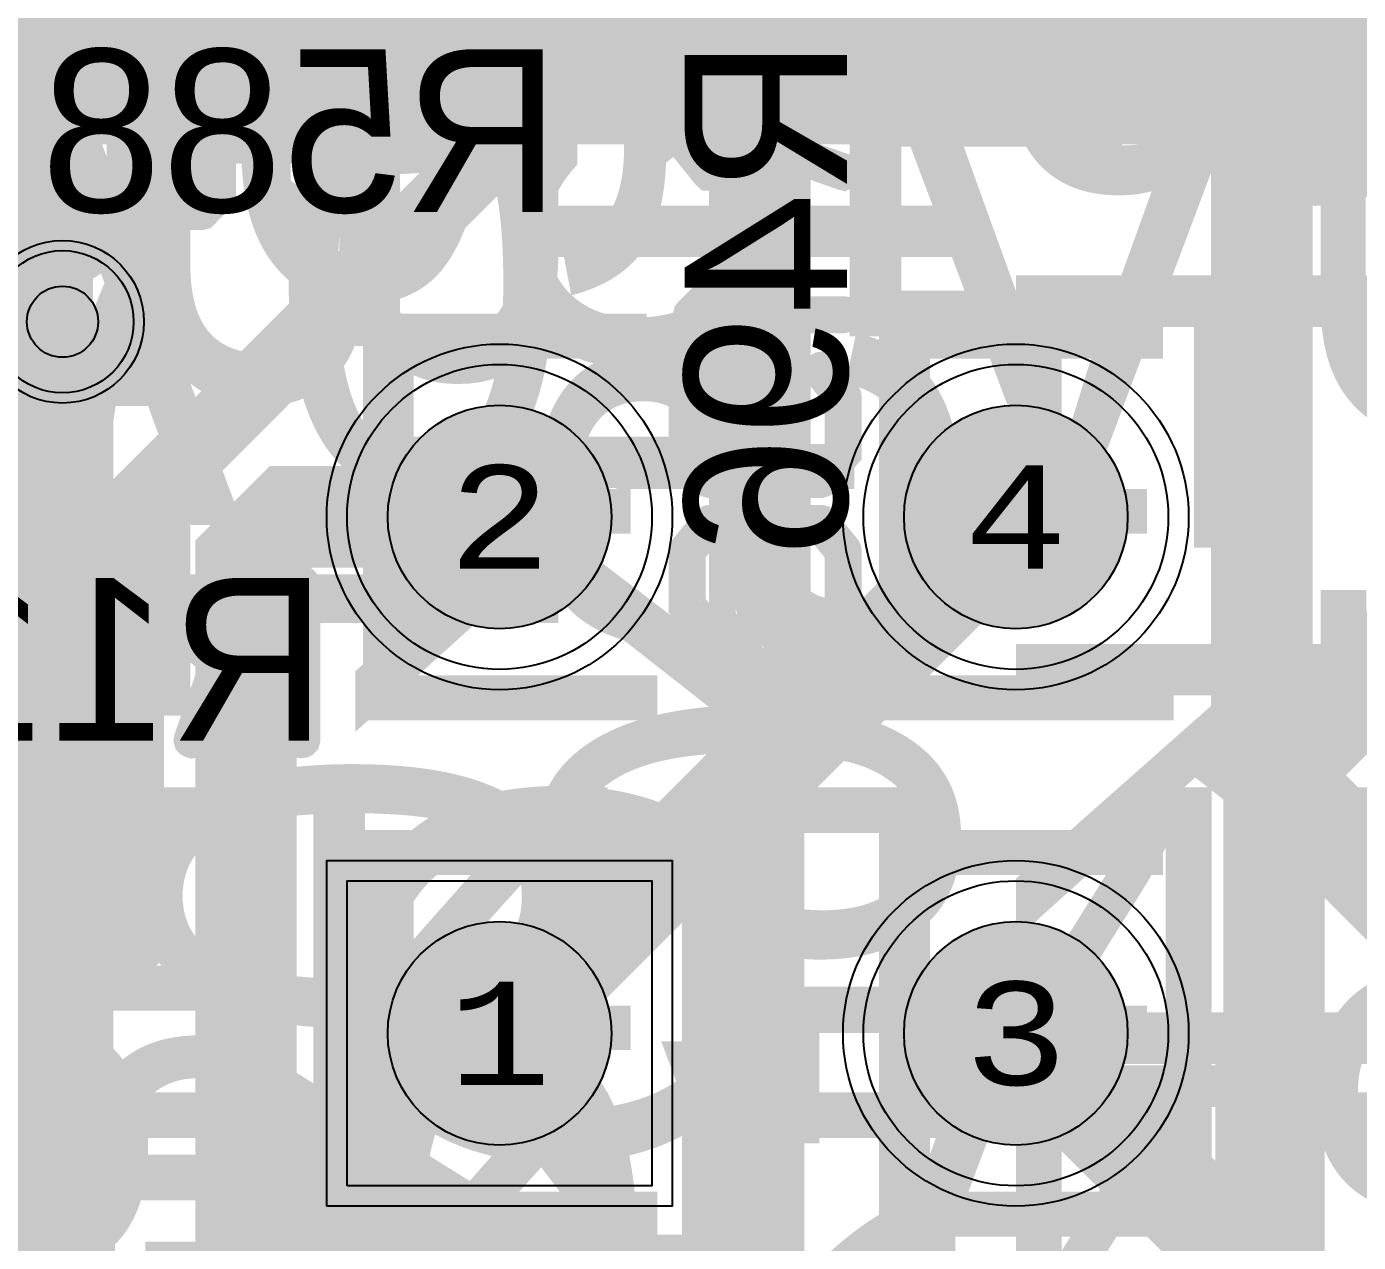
# Model space of a CAD drawing. Extents: x -28 to 199, y -61 to 255.
# Drawn here: x 108.42 to 114.97, y 143.47 to 149.45 of the extents above; entities that cross this region are included whole.
import ezdxf
from ezdxf.enums import TextEntityAlignment as Align

# ---------------------------------------------------------------- set-up
doc = ezdxf.new("R2010")
doc.units = 0
doc.header["$MEASUREMENT"] = 0
for name, color, linetype in [('ASSEMBLY_PART_NUMBERS_BTM', 191, 'CONTINUOUS'), ('ASSEMBLY_PART_NUMBERS_TOP', 102, 'CONTINUOUS'), ('DRILL_DRAWING', 21, 'CONTINUOUS'), ('GENERATED_SILKSCREEN_BTM', 255, 'CONTINUOUS'), ('PART_HOLES_LAYER_2', 30, 'CONTINUOUS'), ('PART_HOLES_LAYER_3', 30, 'CONTINUOUS'), ('PART_HOLES_LAYER_BOTTOM', 30, 'CONTINUOUS'), ('PART_HOLES_LAYER_TOP', 30, 'CONTINUOUS'), ('PART_PADS_LAYER_2', 230, 'CONTINUOUS'), ('PART_PADS_LAYER_3', 81, 'CONTINUOUS'), ('PART_PADS_LAYER_BOTTOM', 10, 'CONTINUOUS'), ('PART_PADS_LAYER_TOP', 150, 'CONTINUOUS'), ('PIN_NUMBERS_BTM', 8, 'CONTINUOUS'), ('PIN_NUMBERS_TOP', 8, 'CONTINUOUS'), ('PLANE_DATA_LAYER_TOP', 150, 'CONTINUOUS'), ('PLANE_SHAPES_LAYER_2', 230, 'CONTINUOUS'), ('PLANE_SHAPES_LAYER_3', 81, 'CONTINUOUS'), ('PLANE_SHAPES_LAYER_TOP', 150, 'CONTINUOUS'), ('SILKSCREEN_REF_DES_BTM', 211, 'CONTINUOUS'), ('SOLDERMASK_PADS_BTM', 12, 'CONTINUOUS'), ('SOLDERMASK_PADS_TOP', 180, 'CONTINUOUS'), ('TRACES_LAYER_3', 81, 'CONTINUOUS'), ('TRACES_LAYER_BOTTOM', 10, 'CONTINUOUS'), ('TRACES_LAYER_TOP', 150, 'CONTINUOUS'), ('VIA_HOLES_LAYER_2', 30, 'CONTINUOUS'), ('VIA_HOLES_LAYER_3', 30, 'CONTINUOUS'), ('VIA_HOLES_LAYER_BOTTOM', 30, 'CONTINUOUS'), ('VIA_HOLES_LAYER_TOP', 30, 'CONTINUOUS'), ('VIA_PADS_LAYER_2', 230, 'CONTINUOUS'), ('VIA_PADS_LAYER_3', 81, 'CONTINUOUS'), ('VIA_PADS_LAYER_BOTTOM', 10, 'CONTINUOUS'), ('VIA_PADS_LAYER_TOP', 150, 'CONTINUOUS')]:
    doc.layers.add(name, color=color, linetype=linetype)
doc.styles.add('COURIER_NEW', font='COUR.TTF')
doc.styles.add('VERIBEST_GERBER_0', font='txt')

msp = doc.modelspace()

# ---------------------------------------------------------------- hatches: boundary and pattern name
at = {"layer": 'PART_HOLES_LAYER_2'}
h = msp.add_hatch(color=256, dxfattribs=at)
edge = h.paths.add_edge_path()
edge.add_arc((110.75, 147.04), 0.55, 0, 360)
h = msp.add_hatch(color=256, dxfattribs=at)
edge = h.paths.add_edge_path()
edge.add_arc((113.29, 147.04), 0.55, 0, 360)
h = msp.add_hatch(color=256, dxfattribs=at)
edge = h.paths.add_edge_path()
edge.add_arc((110.75, 144.5), 0.55, 0, 360)
h = msp.add_hatch(color=256, dxfattribs=at)
edge = h.paths.add_edge_path()
edge.add_arc((113.29, 144.5), 0.55, 0, 360)
at = {"layer": 'PART_HOLES_LAYER_3'}
h = msp.add_hatch(color=256, dxfattribs=at)
edge = h.paths.add_edge_path()
edge.add_arc((110.75, 147.04), 0.55, 0, 360)
h = msp.add_hatch(color=256, dxfattribs=at)
edge = h.paths.add_edge_path()
edge.add_arc((113.29, 147.04), 0.55, 0, 360)
h = msp.add_hatch(color=256, dxfattribs=at)
edge = h.paths.add_edge_path()
edge.add_arc((110.75, 144.5), 0.55, 0, 360)
h = msp.add_hatch(color=256, dxfattribs=at)
edge = h.paths.add_edge_path()
edge.add_arc((113.29, 144.5), 0.55, 0, 360)
at = {"layer": 'PART_HOLES_LAYER_BOTTOM'}
h = msp.add_hatch(color=256, dxfattribs=at)
edge = h.paths.add_edge_path()
edge.add_arc((110.75, 147.04), 0.55, 0, 360)
h = msp.add_hatch(color=256, dxfattribs=at)
edge = h.paths.add_edge_path()
edge.add_arc((113.29, 147.04), 0.55, 0, 360)
h = msp.add_hatch(color=256, dxfattribs=at)
edge = h.paths.add_edge_path()
edge.add_arc((110.75, 144.5), 0.55, 0, 360)
h = msp.add_hatch(color=256, dxfattribs=at)
edge = h.paths.add_edge_path()
edge.add_arc((113.29, 144.5), 0.55, 0, 360)
at = {"layer": 'PART_HOLES_LAYER_TOP'}
h = msp.add_hatch(color=256, dxfattribs=at)
edge = h.paths.add_edge_path()
edge.add_arc((110.75, 147.04), 0.55, 0, 360)
h = msp.add_hatch(color=256, dxfattribs=at)
edge = h.paths.add_edge_path()
edge.add_arc((113.29, 147.04), 0.55, 0, 360)
h = msp.add_hatch(color=256, dxfattribs=at)
edge = h.paths.add_edge_path()
edge.add_arc((110.75, 144.5), 0.55, 0, 360)
h = msp.add_hatch(color=256, dxfattribs=at)
edge = h.paths.add_edge_path()
edge.add_arc((113.29, 144.5), 0.55, 0, 360)
at = {"layer": 'PLANE_DATA_LAYER_TOP'}
h = msp.add_hatch(color=256, dxfattribs=at)
h.paths.add_polyline_path([(133, 153.85389, -0.138574), (132.98873, 153.81401, 0.282571), (132.98873, 153.18599, -0.138574), (133, 153.14611), (133, 152.8505, -0.19891), (132.97768, 152.79662), (132.04711, 151.86605, 0.1989122), (131.90066, 151.5125), (131.90066, 149.0762, -0.4142136), (131.82446, 149), (116.91712, 149, -0.4142136), (116.84092, 149.0762), (116.84092, 149.0762, -0.19891), (116.86324, 149.13008), (120.01172, 152.27856, -0.2121765), (120.06947, 152.30078, 2.5994045), (119.50078, 152.86947, -0.012726), (119.50088, 152.8656), (119.50088, 152.8656, -0.19891), (119.47856, 152.81172), (116.06616, 149.39932, -0.1989134), (116.01228, 149.377), (114.8262, 149.377, -0.4142136), (114.75, 149.4532), (114.75, 149.88528, -0.19891), (114.77232, 149.93916), (117.21172, 152.37856, -0.2121765), (117.26947, 152.40078, 2.5994045), (116.70078, 152.96947, -0.012726), (116.70088, 152.9656), (116.70088, 152.9656, -0.19891), (116.67856, 152.91172), (114.88008, 151.11324, -0.668182), (114.75, 151.16712), (114.75, 155.5988, -0.4142136), (114.8262, 155.675), (115.24608, 155.675, -0.1860895), (115.29723, 155.65528, 0.1771018), (115.67912, 155.50036, -0.3837047), (115.75248, 155.42957, 0.9653636), (117.75, 155.5), (117.75, 155.5, 0.4499915), (116.6297, 156.49274, -0.6781607), (116.56188, 156.61702, 0.1458601), (116.69618, 156.93239, -0.381511), (116.77189, 157), (121.01076, 157, -0.5383921), (121.0808, 156.89379, 1.2260198), (123, 156.5), (123, 156.5, 0.0155954), (122.99805, 156.56234, -0.0155851), (122.99791, 156.56709), (122.99791, 156.56709, -0.668182), (123.12799, 156.62097), (125.05068, 154.69828, -0.19891), (125.073, 154.6444), (125.073, 153.55185, -0.2121757), (125.04787, 153.4953, 0.2121744), (124.85, 153.05), (124.85, 153.05, 1), (126.05, 153.05), (126.05, 153.05, 0.2121744), (125.85213, 153.4953, -0.2121757), (125.827, 153.55185), (125.827, 154.68596, -0.1107558), (125.8343, 154.7185, 0.110755), (125.875, 154.9), (125.875, 154.9, 0.1989122), (125.75052, 155.20052), (124.08112, 156.86992, -0.19891), (124.0588, 156.9238), (124.0588, 156.9238, -0.4142136), (124.135, 157), (125.76076, 157, -0.5383921), (125.8308, 156.89379, 1.5163124), (127.6692, 156.89379, -0.5383921), (127.73924, 157), (128.1738, 157, -0.4142136), (128.25, 156.9238), (128.25, 156.3, 0.4142136), (128.7, 155.85), (129.3, 155.85, 0.4142136), (129.75, 156.3), (129.75, 156.9238, -0.4142136), (129.8262, 157), (130.5238, 157, -0.4142136), (130.6, 156.9238), (130.6, 156.7, 0.4142136), (131.05, 156.25), (131.75, 156.25, 0.324165), (132.17759, 156.55977, -0.7244578), (132.32241, 156.55977, 0.324165), (132.75, 156.25), (132.9238, 156.25, -0.4142136), (133, 156.1738)], flags=0)
h.paths.add_polyline_path([(129.2, 153.2, -1), (130.4, 153.2, -1)], flags=0)
h.paths.add_polyline_path([(130.9, 153.5, -1), (132.1, 153.5, -1)], flags=0)
at = {"layer": 'PLANE_SHAPES_LAYER_2'}
h = msp.add_hatch(color=256, dxfattribs=at)
h.paths.add_polyline_path([(169.5, 129.25), (149.5, 129.25), (142.25, 122), (142.25, 90.5), (147.5, 90.5), (147.5, 80), (154, 80), (154, 69.25), (131.75, 69.25), (131.75, 73.25), (121.25, 73.25), (121.25, 81), (110.5, 81), (110.5, 125.75), (106.5, 125.75), (106.5, 128.75), (93.5, 128.75), (93.5, 120.25), (91.75, 120.25), (91.75, 121.5), (80, 121.5), (80, 118.25), (73.25, 118.25), (73.25, 124.5), (67.5, 124.5), (67.5, 128), (57.75, 128), (57.75, 120.25), (55.25, 120.25), (55.25, 121.5), (47.5, 121.5), (47.5, 119), (35, 119), (35, 134.75), (32.75, 134.75), (32.75, 159.75), (29.25, 159.75), (29.25, 175.25), (22.5, 175.25), (22.5, 195.25), (17.25, 195.25), (17.25, 198), (22.5, 198), (22.5, 216.5), (40.25, 216.5), (40.25, 235.5), (54.5, 235.5), (54.5, 254), (87.25, 254), (87.25, 236.25), (86.25, 236.25), (86.25, 228.75), (81, 228.75), (81, 218.75), (95.25, 218.75), (95.25, 194.5), (87, 194.5), (87, 172), (131.1, 172), (131.1, 208.75), (115.5, 208.75), (115.5, 213.75), (106.75, 213.75), (106.75, 218.75), (110.25, 222.25), (110.25, 226.25), (142.5, 226.25), (142.5, 221.5), (160.5, 221.5), (160.5, 240.75), (169.5, 240.75)])
h.paths.add_polyline_path([(35.5, 149.5), (41.75, 149.5), (41.75, 152), (39.25, 152), (39.25, 154), (37.75, 154), (37.75, 152), (35.5, 152)], flags=16)
h.paths.add_polyline_path([(37.5, 125.75), (37.5, 128.75), (42.75, 128.75), (42.75, 125.75)], flags=16)
h.paths.add_polyline_path([(52, 127.75), (52, 130.75), (54.25, 130.75), (54.25, 127.75)], flags=16)
h.paths.add_polyline_path([(50.75, 219.5), (50.75, 226.5), (71.75, 226.5), (71.75, 219.5)], flags=16)
h.paths.add_polyline_path([(66.5, 150.75), (66.5, 177.5), (72.25, 177.5), (72.25, 150.75)], flags=16)
h.paths.add_polyline_path([(47.25, 185.25), (73, 185.25), (73, 188.25), (70.25, 188.25), (70.25, 191), (47.25, 191)], flags=16)
h.paths.add_polyline_path([(84.5, 208), (84.5, 212.75), (85, 212.75), (85, 208)], flags=16)
h.paths.add_polyline_path([(61.5, 137.25), (87.75, 137.25), (87.75, 140.5), (84.75, 140.5), (84.75, 143), (61.5, 143)], flags=16)
h.paths.add_polyline_path([(88.75, 127), (88.75, 130), (91, 130), (91, 127)], flags=16)
h.paths.add_polyline_path([(85.5, 130.25), (85.5, 132.5), (91, 132.5), (91, 130.25)], flags=16)
h.paths.add_polyline_path([(108.75, 142.25), (135.75, 142.25), (135.75, 145.75), (132.25, 145.75), (132.25, 149), (108.75, 149)], flags=16)
h.paths.add_polyline_path([(114.25, 126.75), (140.75, 126.75), (140.75, 129.75), (137.25, 129.75), (137.25, 133), (114.25, 133)], flags=16)
h.paths.add_polyline_path([(155.25, 180.25), (166.25, 180.25), (166.25, 186.25), (152.25, 186.25), (152.25, 183), (155.25, 183)], flags=16)
at = {"layer": 'PLANE_SHAPES_LAYER_3'}
h = msp.add_hatch(color=256, dxfattribs=at)
h.paths.add_polyline_path([(169.5, 129.25), (149.5, 129.25), (142.25, 122), (142.25, 90.5), (147.5, 90.5), (147.5, 80), (154, 80), (154, 69.25), (131.75, 69.25), (131.75, 73.25), (121.25, 73.25), (121.25, 81), (110.5, 81), (110.5, 125.75), (106.5, 125.75), (106.5, 128.75), (93.5, 128.75), (93.5, 120.25), (91.75, 120.25), (91.75, 121.5), (80, 121.5), (80, 118.25), (73.25, 118.25), (73.25, 124.5), (67.5, 124.5), (67.5, 127.75), (58.25, 127.75), (58.25, 130.25), (88.75, 130.25), (88.75, 127), (91, 127), (91, 132.5), (55, 132.5), (55, 131.25), (52, 131.25), (52, 127.75), (55, 127.75), (55, 127.25), (57.75, 127.25), (57.75, 120.25), (55.25, 120.25), (55.25, 121.5), (47.5, 121.5), (47.5, 119), (35, 119), (35, 134.75), (32.75, 134.75), (32.75, 159.75), (29.25, 159.75), (29.25, 175.25), (22.5, 175.25), (22.5, 195.25), (17.25, 195.25), (17.25, 198), (22.5, 198), (22.5, 216.5), (40.25, 216.5), (40.25, 235.5), (54.5, 235.5), (54.5, 254), (87.25, 254), (87.25, 236.25), (86.25, 236.25), (86.25, 228.75), (81, 228.75), (81, 218.75), (95.25, 218.75), (95.25, 194.5), (87, 194.5), (87, 172), (131.1, 172), (131.1, 208.75), (115.5, 208.75), (115.5, 213.75), (106.75, 213.75), (106.75, 218.75), (110.25, 222.25), (110.25, 226.25), (142.5, 226.25), (142.5, 221.5), (160.5, 221.5), (160.5, 240.75), (169.5, 240.75)])
h.paths.add_polyline_path([(35.5, 149.5), (41.75, 149.5), (41.75, 152), (39.25, 152), (39.25, 154), (37.75, 154), (37.75, 152), (35.5, 152)], flags=16)
h.paths.add_polyline_path([(37.5, 125.75), (37.5, 128.75), (42.75, 128.75), (42.75, 125.75)], flags=16)
h.paths.add_polyline_path([(50.75, 219.5), (50.75, 226.5), (71.75, 226.5), (71.75, 219.5)], flags=16)
h.paths.add_polyline_path([(66.5, 150.75), (66.5, 177.5), (72.25, 177.5), (72.25, 150.75)], flags=16)
h.paths.add_polyline_path([(47.25, 185.25), (73, 185.25), (73, 188.25), (70.25, 188.25), (70.25, 191), (47.25, 191)], flags=16)
h.paths.add_polyline_path([(84.5, 208), (84.5, 212.75), (85, 212.75), (85, 208)], flags=16)
h.paths.add_polyline_path([(61.5, 137.25), (87.75, 137.25), (87.75, 140.5), (84.75, 140.5), (84.75, 143), (61.5, 143)], flags=16)
h.paths.add_polyline_path([(108.75, 142.25), (135.75, 142.25), (135.75, 145.75), (132.25, 145.75), (132.25, 149), (108.75, 149)], flags=16)
h.paths.add_polyline_path([(114.25, 126.75), (140.75, 126.75), (140.75, 129.75), (137.25, 129.75), (137.25, 133), (114.25, 133)], flags=16)
h.paths.add_polyline_path([(155.25, 180.25), (166.25, 180.25), (166.25, 186.25), (152.25, 186.25), (152.25, 183), (155.25, 183)], flags=16)
at = {"layer": 'VIA_HOLES_LAYER_2'}
h = msp.add_hatch(color=256, dxfattribs=at)
edge = h.paths.add_edge_path()
edge.add_arc((108.6, 148), 0.175, 0, 360)
at = {"layer": 'VIA_HOLES_LAYER_3'}
h = msp.add_hatch(color=256, dxfattribs=at)
edge = h.paths.add_edge_path()
edge.add_arc((108.6, 148), 0.175, 0, 360)
at = {"layer": 'VIA_HOLES_LAYER_BOTTOM'}
h = msp.add_hatch(color=256, dxfattribs=at)
edge = h.paths.add_edge_path()
edge.add_arc((108.6, 148), 0.175, 0, 360)
at = {"layer": 'VIA_HOLES_LAYER_TOP'}
h = msp.add_hatch(color=256, dxfattribs=at)
edge = h.paths.add_edge_path()
edge.add_arc((108.6, 148), 0.175, 0, 360)

# ---------------------------------------------------------------- linework, layer by layer
at = {"layer": 'GENERATED_SILKSCREEN_BTM', "const_width": 0.15}
for points in [[(108.2396, 148.5264), (108.5332, 148.5264), (108.5356, 148.5264), (108.538, 148.5272), (108.5412, 148.528), (108.5444, 148.5312), (108.6244, 148.6136), (108.6284, 148.6168), (108.6292, 148.62), (108.6292, 148.6248), (108.6292, 148.872), (108.6292, 148.8752), (108.6292, 148.8768), (108.6284, 148.8776), (108.6028, 148.9544), (108.6284, 149.0312), (108.6292, 149.032), (108.6292, 149.0368), (108.6292, 149.2288), (108.6292, 149.232), (108.6284, 149.236), (108.6244, 149.24), (108.5444, 149.3224), (108.5412, 149.3248), (108.538, 149.3256), (108.5356, 149.3264), (108.5332, 149.3264), (108.2396, 149.3264)], [(108.8932, 149.0312), (108.9188, 148.9544), (108.8932, 148.8776), (108.8932, 148.8752), (108.8924, 148.872), (108.8924, 148.6248), (108.8924, 148.6224), (108.8932, 148.62), (108.894, 148.6168), (108.8972, 148.6136), (108.9772, 148.5312), (108.9812, 148.528), (108.9852, 148.5272), (108.9884, 148.5264), (109.282, 148.5264), (109.2844, 148.5264), (109.2868, 148.5272), (109.29, 148.528), (109.2932, 148.5312), (109.3732, 148.6136), (109.3772, 148.6168), (109.378, 148.62), (109.378, 148.6248), (109.378, 148.872), (109.378, 148.8752), (109.378, 148.8768), (109.3772, 148.8776), (109.3516, 148.9544), (109.3772, 149.0312), (109.378, 149.032), (109.378, 149.0368), (109.378, 149.2288), (109.378, 149.232), (109.3772, 149.236), (109.3732, 149.24), (109.2932, 149.3224), (109.29, 149.3248), (109.2868, 149.3256), (109.2844, 149.3264), (109.282, 149.3264), (108.9884, 149.3264), (108.9852, 149.3256), (108.9812, 149.3248), (108.9772, 149.3224), (108.8972, 149.24), (108.894, 149.2352), (108.8932, 149.232), (108.8924, 149.2288), (108.8924, 149.0368), (108.8924, 149.0336), (108.8932, 149.032), (108.8932, 149.0312)], [(110.0356, 149.0512), (110.0388, 149.0504), (110.0412, 149.0496), (110.0444, 149.048), (110.1532, 148.96), (110.1532, 149.2936), (109.6308, 149.2936), (109.6252, 149.2952), (109.6204, 149.2984), (109.618, 149.304), (109.6172, 149.3096), (109.618, 149.316), (109.6204, 149.3208), (109.6252, 149.3248), (109.6308, 149.3264), (110.1708, 149.3264), (110.1764, 149.3248), (110.1812, 149.3208), (110.1852, 149.316), (110.1868, 149.3104), (110.1868, 148.9256), (110.186, 148.92), (110.1836, 148.916), (110.1804, 148.9136), (110.1748, 148.912), (110.1716, 148.9104), (110.1676, 148.9096), (110.1636, 148.9104), (110.1604, 148.9128), (110.03, 149.0192), (109.7716, 149.0192), (109.6468, 148.9176), (109.6468, 148.66), (109.7716, 148.56), (110.03, 148.56), (110.1604, 148.6656), (110.166, 148.668), (110.1708, 148.668), (110.1764, 148.6648), (110.1804, 148.6608), (110.1836, 148.6552), (110.1852, 148.6496), (110.1844, 148.6464), (110.1836, 148.644), (110.182, 148.6416), (110.1796, 148.64), (110.0444, 148.5296), (110.042, 148.528), (110.0388, 148.528), (110.0356, 148.5264), (109.766, 148.5264), (109.7644, 148.5264), (109.7628, 148.5272), (109.762, 148.5272), (109.7604, 148.528), (109.7588, 148.528), (109.7556, 148.5296), (109.6204, 148.64), (109.618, 148.6424), (109.6172, 148.644), (109.6156, 148.6488), (109.6148, 148.652), (109.6148, 148.9256), (109.6156, 148.9288), (109.6172, 148.9336), (109.6172, 148.9352), (109.6188, 148.936), (109.6196, 148.9376), (109.6204, 148.9392), (109.7556, 149.048), (109.7596, 149.0496), (109.7628, 149.0504), (109.766, 149.0512), (110.0356, 149.0512)], [(110.3756, 149.0224), (110.3732, 149.024), (110.3724, 149.028), (110.3708, 149.032), (110.37, 149.036), (110.37, 149.2008), (110.3708, 149.2048), (110.3724, 149.2072), (110.3724, 149.2096), (110.3732, 149.2104), (110.3748, 149.2112), (110.3756, 149.2128), (110.5116, 149.3232), (110.5156, 149.3248), (110.5188, 149.3256), (110.522, 149.3264), (110.9252, 149.3264), (110.9324, 149.3248), (110.9372, 149.3208), (110.9412, 149.316), (110.9428, 149.3104), (110.9428, 148.5424), (110.9412, 148.536), (110.9372, 148.532), (110.9324, 148.5296), (110.9268, 148.5288), (110.9204, 148.5296), (110.9148, 148.532), (110.9108, 148.536), (110.9092, 148.5424), (110.9092, 148.9104), (110.5332, 148.9104), (110.402, 148.5376), (110.3988, 148.532), (110.3932, 148.5288), (110.3876, 148.528), (110.382, 148.5296), (110.3772, 148.532), (110.3732, 148.536), (110.3716, 148.5416), (110.3724, 148.548), (110.5036, 148.9208), (110.3756, 149.0224)], [(108.5972, 149.22), (108.5972, 149.0384), (108.5756, 148.9696), (108.1988, 148.9696), (108.1756, 149.0384), (108.1756, 149.22), (108.2468, 149.2936), (108.5252, 149.2936), (108.5972, 149.22)], [(109.346, 149.22), (109.346, 149.0384), (109.3244, 148.9696), (108.9476, 148.9696), (108.9244, 149.0384), (108.9244, 149.22), (108.9956, 149.2936), (109.274, 149.2936), (109.346, 149.22)], [(110.9092, 149.2936), (110.5268, 149.2936), (110.402, 149.1928), (110.402, 149.044), (110.5268, 148.9424), (110.9092, 148.9424), (110.9092, 149.2936)], [(111.9608, 148.7256), (111.9592, 148.7232), (111.9552, 148.7224), (111.9512, 148.72), (111.9472, 148.72), (111.7824, 148.72), (111.7784, 148.72), (111.776, 148.7224), (111.7736, 148.7224), (111.7728, 148.7232), (111.772, 148.724), (111.7696, 148.7256), (111.66, 148.8616), (111.6584, 148.8656), (111.6576, 148.868), (111.6568, 148.872), (111.6568, 149.2752), (111.6584, 149.2824), (111.6624, 149.2864), (111.6672, 149.2912), (111.6728, 149.2928), (112.4408, 149.2928), (112.4472, 149.2912), (112.4512, 149.2872), (112.4536, 149.2824), (112.4544, 149.2768), (112.4536, 149.2704), (112.4512, 149.2648), (112.4472, 149.2608), (112.4408, 149.2592), (112.0728, 149.2592), (112.0728, 148.8832), (112.4456, 148.752), (112.4512, 148.7488), (112.4544, 148.7432), (112.4552, 148.7368), (112.4536, 148.732), (112.4512, 148.7272), (112.4464, 148.7232), (112.4416, 148.7208), (112.4352, 148.7224), (112.0624, 148.8536), (111.9608, 148.7256)], [(111.6896, 149.2592), (111.6896, 148.876), (111.7904, 148.752), (111.9392, 148.752), (112.0408, 148.876), (112.0408, 149.2592), (111.6896, 149.2592)], [(108.5972, 148.8688), (108.5972, 148.632), (108.5252, 148.5592), (108.2468, 148.5592), (108.1756, 148.632), (108.1756, 148.8688), (108.1988, 148.9376), (108.5756, 148.9376), (108.5972, 148.8688)], [(109.346, 148.8688), (109.346, 148.632), (109.274, 148.5592), (108.9956, 148.5592), (108.9244, 148.632), (108.9244, 148.8688), (108.9476, 148.9376), (109.3244, 148.9376), (109.346, 148.8688)], [(112.4408, 148.0504), (112.4472, 148.0496), (112.4512, 148.0456), (112.4536, 148.04), (112.4544, 148.0344), (112.4536, 148.0288), (112.4512, 148.024), (112.4472, 148.02), (112.4408, 148.0184), (112.1984, 148.0184), (112.1984, 147.9808), (112.1968, 147.9752), (112.1936, 147.9704), (112.188, 147.968), (112.1824, 147.9672), (112.176, 147.968), (112.1704, 147.9704), (112.1664, 147.9752), (112.1656, 147.9808), (112.1656, 148.0184), (111.6952, 148.0184), (111.6912, 148.0192), (111.688, 148.0208), (111.6848, 148.0248), (111.6824, 148.0288), (111.6808, 148.0336), (111.68, 148.0384), (111.6808, 148.0424), (111.684, 148.0464), (112.1696, 148.532), (112.1744, 148.5352), (112.1792, 148.5368), (112.184, 148.536), (112.1896, 148.5328), (112.1936, 148.5312), (112.196, 148.528), (112.1976, 148.5248), (112.1984, 148.5208), (112.1984, 148.0504), (112.4408, 148.0504)], [(112.1656, 148.4808), (111.736, 148.0504), (112.1656, 148.0504), (112.1656, 148.4808)], [(112.4536, 147.6384), (112.344, 147.7728), (112.34, 147.7768), (112.3352, 147.7776), (112.3296, 147.7768), (112.324, 147.7736), (112.32, 147.7704), (112.3168, 147.7648), (112.316, 147.76), (112.3176, 147.7544), (112.424, 147.624), (112.424, 147.3656), (112.3232, 147.2408), (112.036, 147.2408), (112.124, 147.3496), (112.1256, 147.3528), (112.1264, 147.3536), (112.1272, 147.356), (112.1272, 147.3592), (112.1272, 147.6288), (112.1272, 147.632), (112.1256, 147.6368), (112.124, 147.6384), (112.0152, 147.7728), (112.0144, 147.7744), (112.0128, 147.776), (112.0104, 147.7776), (112.0048, 147.7792), (112.0016, 147.78), (111.7824, 147.78), (111.7784, 147.7792), (111.7752, 147.7776), (111.7728, 147.776), (111.772, 147.7744), (111.7696, 147.7728), (111.66, 147.6384), (111.6592, 147.6352), (111.6584, 147.6328), (111.6576, 147.632), (111.6568, 147.6288), (111.6568, 147.3592), (111.6576, 147.356), (111.6576, 147.3552), (111.6584, 147.3544), (111.6592, 147.352), (111.66, 147.3488), (111.7696, 147.2144), (111.7736, 147.212), (111.7768, 147.2112), (111.7792, 147.2096), (111.7824, 147.2088), (112.3312, 147.2088), (112.3336, 147.2096), (112.3392, 147.2112), (112.3408, 147.212), (112.344, 147.2144), (112.4536, 147.3488), (112.4552, 147.3528), (112.456, 147.3536), (112.456, 147.3552), (112.4568, 147.3568), (112.4568, 147.3576), (112.4568, 147.3592), (112.4568, 147.6288), (112.456, 147.632), (112.4552, 147.6352), (112.4536, 147.6384)], [(111.7904, 147.7472), (111.9936, 147.7472), (112.0952, 147.624), (112.0952, 147.3656), (111.9936, 147.2408), (111.7904, 147.2408), (111.6896, 147.3656), (111.6896, 147.624), (111.7904, 147.7472)], [(111.66, 146.5928), (111.7696, 146.4584), (111.7736, 146.4544), (111.78, 146.4536), (111.784, 146.4544), (111.7888, 146.456), (111.792, 146.4584), (111.7952, 146.4624), (111.7976, 146.4664), (111.7984, 146.4704), (111.7984, 146.4744), (111.796, 146.4776), (111.6896, 146.6088), (111.6896, 146.868), (111.7904, 146.9912), (112.0776, 146.9912), (111.9888, 146.8824), (111.988, 146.8792), (111.9872, 146.8776), (111.9872, 146.8768), (111.9864, 146.8768), (111.9856, 146.8728), (111.9856, 146.6032), (111.9864, 146.6), (111.9872, 146.5992), (111.9872, 146.5984), (111.988, 146.596), (111.9888, 146.5928), (112.0976, 146.4584), (112.1, 146.4576), (112.1008, 146.456), (112.1016, 146.4552), (112.1032, 146.4552), (112.1088, 146.4536), (112.1112, 146.4528), (112.3312, 146.4528), (112.3352, 146.4536), (112.3384, 146.4552), (112.3416, 146.456), (112.344, 146.4584), (112.4536, 146.5928), (112.4552, 146.5968), (112.456, 146.5976), (112.456, 146.5992), (112.4568, 146.6008), (112.4568, 146.6016), (112.4568, 146.6032), (112.4568, 146.8728), (112.456, 146.876), (112.4552, 146.8792), (112.4536, 146.8824), (112.344, 147.0168), (112.3424, 147.0184), (112.3416, 147.02), (112.3392, 147.0216), (112.3336, 147.0232), (112.3312, 147.024), (111.7824, 147.024), (111.7784, 147.0232), (111.7752, 147.0216), (111.7736, 147.02), (111.772, 147.0184), (111.7696, 147.0168), (111.66, 146.8824), (111.6592, 146.8792), (111.6584, 146.8768), (111.6576, 146.876), (111.6568, 146.8728), (111.6568, 146.6032), (111.6576, 146.6), (111.6576, 146.5992), (111.6584, 146.5984), (111.6592, 146.596), (111.66, 146.5928)], [(112.1192, 146.9912), (112.3232, 146.9912), (112.424, 146.868), (112.424, 146.6096), (112.3232, 146.4848), (112.1192, 146.4848), (112.0176, 146.6096), (112.0176, 146.868), (112.1192, 146.9912)], [(108.9208, 145.9592), (108.9272, 145.9576), (108.9312, 145.9544), (108.9328, 145.9488), (108.9336, 145.9424), (108.9328, 145.9368), (108.9312, 145.9312), (108.9272, 145.9272), (108.9208, 145.9264), (108.6088, 145.9264), (108.6032, 145.9272), (108.5984, 145.9312), (108.596, 145.9368), (108.5952, 145.9424), (108.596, 145.9488), (108.5984, 145.9544), (108.6032, 145.9576), (108.6088, 145.9592), (108.7496, 145.9592), (108.7496, 146.7104), (108.7504, 146.716), (108.7528, 146.72), (108.7568, 146.7224), (108.7624, 146.7232), (108.7664, 146.724), (108.7704, 146.724), (108.7736, 146.7224), (108.7768, 146.7192), (108.9328, 146.5), (108.9344, 146.4968), (108.9352, 146.4944), (108.9352, 146.4888), (108.9328, 146.484), (108.9288, 146.48), (108.924, 146.4768), (108.9184, 146.4752), (108.9152, 146.4752), (108.9128, 146.476), (108.9088, 146.4808), (108.7808, 146.66), (108.7808, 145.9592), (108.9208, 145.9592)], [(109.2256, 146.4224), (109.2232, 146.424), (109.2224, 146.428), (109.2208, 146.432), (109.22, 146.436), (109.22, 146.6008), (109.2208, 146.6048), (109.2224, 146.6072), (109.2224, 146.6096), (109.2232, 146.6104), (109.2248, 146.6112), (109.2256, 146.6128), (109.3616, 146.7232), (109.3656, 146.7248), (109.3688, 146.7256), (109.372, 146.7264), (109.7752, 146.7264), (109.7824, 146.7248), (109.7872, 146.7208), (109.7912, 146.716), (109.7928, 146.7104), (109.7928, 145.9424), (109.7912, 145.936), (109.7872, 145.932), (109.7824, 145.9296), (109.7768, 145.9288), (109.7704, 145.9296), (109.7648, 145.932), (109.7608, 145.936), (109.7592, 145.9424), (109.7592, 146.3104), (109.3832, 146.3104), (109.252, 145.9376), (109.2488, 145.932), (109.2432, 145.9288), (109.2376, 145.928), (109.232, 145.9296), (109.2272, 145.932), (109.2232, 145.936), (109.2216, 145.9416), (109.2224, 145.948), (109.3536, 146.3208), (109.2256, 146.4224)], [(109.7592, 146.6936), (109.3768, 146.6936), (109.252, 146.5928), (109.252, 146.444), (109.3768, 146.3424), (109.7592, 146.3424), (109.7592, 146.6936)]]:
    msp.add_lwpolyline(points, dxfattribs=at)
at = {"layer": 'PART_HOLES_LAYER_2'}
for centre in [(110.75, 147.04), (113.29, 147.04), (110.75, 144.5), (113.29, 144.5)]:
    msp.add_circle(centre, 0.55, dxfattribs=at)
at = {"layer": 'PART_HOLES_LAYER_3'}
for centre in [(110.75, 147.04), (113.29, 147.04), (110.75, 144.5), (113.29, 144.5)]:
    msp.add_circle(centre, 0.55, dxfattribs=at)
at = {"layer": 'PART_HOLES_LAYER_BOTTOM'}
for centre in [(110.75, 147.04), (113.29, 147.04), (110.75, 144.5), (113.29, 144.5)]:
    msp.add_circle(centre, 0.55, dxfattribs=at)
at = {"layer": 'PART_HOLES_LAYER_TOP'}
for centre in [(110.75, 147.04), (113.29, 147.04), (110.75, 144.5), (113.29, 144.5)]:
    msp.add_circle(centre, 0.55, dxfattribs=at)
at = {"layer": 'PART_PADS_LAYER_2'}
msp.add_lwpolyline([(110, 143.75), (110, 145.25), (111.5, 145.25), (111.5, 143.75)], close=True, dxfattribs=at)
for centre in [(110.75, 147.04), (113.29, 147.04), (113.29, 144.5)]:
    msp.add_circle(centre, 0.75, dxfattribs=at)
at = {"layer": 'PART_PADS_LAYER_3'}
msp.add_lwpolyline([(110, 143.75), (110, 145.25), (111.5, 145.25), (111.5, 143.75)], close=True, dxfattribs=at)
for centre in [(110.75, 147.04), (113.29, 147.04), (113.29, 144.5)]:
    msp.add_circle(centre, 0.75, dxfattribs=at)
at = {"layer": 'PART_PADS_LAYER_BOTTOM'}
msp.add_lwpolyline([(110, 143.75), (110, 145.25), (111.5, 145.25), (111.5, 143.75)], close=True, dxfattribs=at)
for centre in [(110.75, 147.04), (113.29, 147.04), (113.29, 144.5)]:
    msp.add_circle(centre, 0.75, dxfattribs=at)
at = {"layer": 'PART_PADS_LAYER_TOP'}
msp.add_lwpolyline([(110, 143.75), (110, 145.25), (111.5, 145.25), (111.5, 143.75)], close=True, dxfattribs=at)
for centre in [(110.75, 147.04), (113.29, 147.04), (113.29, 144.5)]:
    msp.add_circle(centre, 0.75, dxfattribs=at)
at = {"layer": 'PLANE_SHAPES_LAYER_TOP'}
msp.add_solid([(114.75, 149), (133, 149), (114.75, 157), (133, 157)], dxfattribs=at)
at = {"layer": 'SOLDERMASK_PADS_BTM'}
msp.add_lwpolyline([(109.9, 143.65), (109.9, 145.35), (111.6, 145.35), (111.6, 143.65)], close=True, dxfattribs=at)
for centre in [(110.75, 147.04), (113.29, 147.04), (113.29, 144.5)]:
    msp.add_circle(centre, 0.85, dxfattribs=at)
at = {"layer": 'SOLDERMASK_PADS_TOP'}
msp.add_lwpolyline([(109.9, 143.65), (109.9, 145.35), (111.6, 145.35), (111.6, 143.65)], close=True, dxfattribs=at)
for centre in [(110.75, 147.04), (113.29, 147.04), (113.29, 144.5)]:
    msp.add_circle(centre, 0.85, dxfattribs=at)
at = {"layer": 'TRACES_LAYER_3', "const_width": 0.5}
msp.add_lwpolyline([(51.9, 148.9), (52.5, 148.3), (86.4055, 148.3), (87.89789, 146.80761), (90.15045, 146.80761), (91.19201, 147.84918), (98.60082, 147.84918), (101.15439, 145.29561), (103.74561, 145.29561), (106.45, 148), (108.6, 148)], dxfattribs=at)
at = {"layer": 'TRACES_LAYER_BOTTOM'}
for points, const_width in [([(111.1, 149.22784), (111.1, 151.4)], 0.5), ([(110.75, 144.5), (112.03108, 145.78108), (112.03108, 149.10408), (112.25, 149.323), (112.25, 150.15)], 0.5), ([(114.5, 150.15), (114.5, 145.83), (115.83, 144.5)], 0.5), ([(107.48207, 143.5), (108.925, 144.94293), (108.925, 147.05284), (111.1, 149.22784)], 0.35), ([(113.29, 144.5), (114.75271, 143.03729), (115.36271, 143.03729), (116, 142.4), (116, 142.35)], 0.5)]:
    msp.add_lwpolyline(points, dxfattribs=dict(at, const_width=const_width))
at = {"layer": 'TRACES_LAYER_TOP'}
for points, const_width in [([(120.1, 152.9), (116.2, 149), (107.5, 149)], 0.254), ([(109.3, 126.2), (108.0687, 127.4313), (108.0687, 136.21788), (109.35, 137.49918), (109.35, 139.31066), (108.91066, 139.75), (108.91066, 139.75), (108.6, 140.06066), (108.6, 148)], 0.5), ([(110.75, 147.04), (109.723, 147.04), (109.50262, 146.81962), (109.50262, 141.13868), (110.5, 140.1413), (110.5, 138.6)], 0.5), ([(112.75, 138.6), (111.99905, 139.35095), (111.99905, 145.74905), (113.29, 147.04)], 0.5), ([(115.5, 138.6), (113.88279, 140.21721), (113.88279, 142.05494), (114.56, 142.73216), (114.56, 145.77), (115.83, 147.04)], 0.5)]:
    msp.add_lwpolyline(points, dxfattribs=dict(at, const_width=const_width))
at = {"layer": 'VIA_HOLES_LAYER_2'}
msp.add_circle((108.6, 148), 0.175, dxfattribs=at)
at = {"layer": 'VIA_HOLES_LAYER_3'}
msp.add_circle((108.6, 148), 0.175, dxfattribs=at)
at = {"layer": 'VIA_HOLES_LAYER_BOTTOM'}
msp.add_circle((108.6, 148), 0.175, dxfattribs=at)
at = {"layer": 'VIA_HOLES_LAYER_TOP'}
msp.add_circle((108.6, 148), 0.175, dxfattribs=at)
at = {"layer": 'VIA_PADS_LAYER_2'}
msp.add_circle((108.6, 148), 0.4, dxfattribs=at)
at = {"layer": 'VIA_PADS_LAYER_3'}
msp.add_circle((108.6, 148), 0.4, dxfattribs=at)
at = {"layer": 'VIA_PADS_LAYER_BOTTOM'}
msp.add_circle((108.6, 148), 0.35, dxfattribs=at)
at = {"layer": 'VIA_PADS_LAYER_TOP'}
msp.add_circle((108.6, 148), 0.35, dxfattribs=at)

# ---------------------------------------------------------------- texts
at = {"layer": 'ASSEMBLY_PART_NUMBERS_BTM', "style": 'VERIBEST_GERBER_0', "text_generation_flag": 2}
for s, p in [('CL21B225KOFNNNE', (110.04, 160.5)), ('MMZ1608A182B', (106.96, 160.25)), ('LTC6993IS6-2#TRMPBF', (110.96, 160)), ('ERJ-3EKF4701V', (113.29, 156)), ('ERJ-3EKF2000V', (114.79, 151))]:
    msp.add_text(s, height=2.032, rotation=90, dxfattribs=at).set_placement(p, align=Align.TOP_LEFT)
at = {"layer": 'ASSEMBLY_PART_NUMBERS_TOP', "style": 'VERIBEST_GERBER_0'}
for s, p in [('SPC02SVJN-RC-3POS', (111.54, 176.5)), ('CL10B104KB8SFNC', (111.04, 155.75))]:
    msp.add_text(s, height=2.032, rotation=270, dxfattribs=at).set_placement(p, align=Align.TOP_LEFT)
for s, p in [('ERJ-3GEY0R00V', (112.25, 149.96)), ('ERJ-3EKF4701V', (93.75, 149.21)), ('ERJ-3EKF4701V', (100.25, 145.71)), ('ERJ-3GEY0R00V', (91.75, 144.46)), ('ERJ-3EKF4701V', (100.25, 144.21))]:
    msp.add_text(s, height=2.032, dxfattribs=at).set_placement(p, align=Align.TOP_LEFT)
at = {"layer": 'DRILL_DRAWING', "style": 'VERIBEST_GERBER_0'}
for s, p in [('A', (108.6, 148)), ('E', (110.75, 147.04)), ('E', (113.29, 147.04)), ('E', (110.75, 144.5)), ('E', (113.29, 144.5))]:
    msp.add_text(s, height=2, dxfattribs=at).set_placement(p, align=Align.MIDDLE_CENTER)
at = {"layer": 'PIN_NUMBERS_BTM', "style": 'COURIER_NEW'}
for s, p in [('2', (110.75, 147.04)), ('4', (113.29, 147.04)), ('1', (110.75, 144.5)), ('3', (113.29, 144.5))]:
    msp.add_text(s, height=0.508, dxfattribs=at).set_placement(p, align=Align.MIDDLE_CENTER)
at = {"layer": 'PIN_NUMBERS_TOP', "style": 'COURIER_NEW'}
for s, p in [('2', (110.75, 147.04)), ('4', (113.29, 147.04)), ('1', (110.75, 144.5)), ('3', (113.29, 144.5))]:
    msp.add_text(s, height=0.508, dxfattribs=at).set_placement(p, align=Align.MIDDLE_CENTER)
at = {"layer": 'SILKSCREEN_REF_DES_BTM', "style": 'VERIBEST_GERBER_0', "text_generation_flag": 2}
for s, p in [('R588', (111.05, 149.34)), ('R119', (109.9, 146.74))]:
    msp.add_text(s, height=0.8, dxfattribs=at).set_placement(p, align=Align.TOP_LEFT)
msp.add_text('R496', height=0.8, rotation=90, dxfattribs=at).set_placement((111.66, 149.4), align=Align.TOP_LEFT)

doc.saveas('drawing.dxf')
